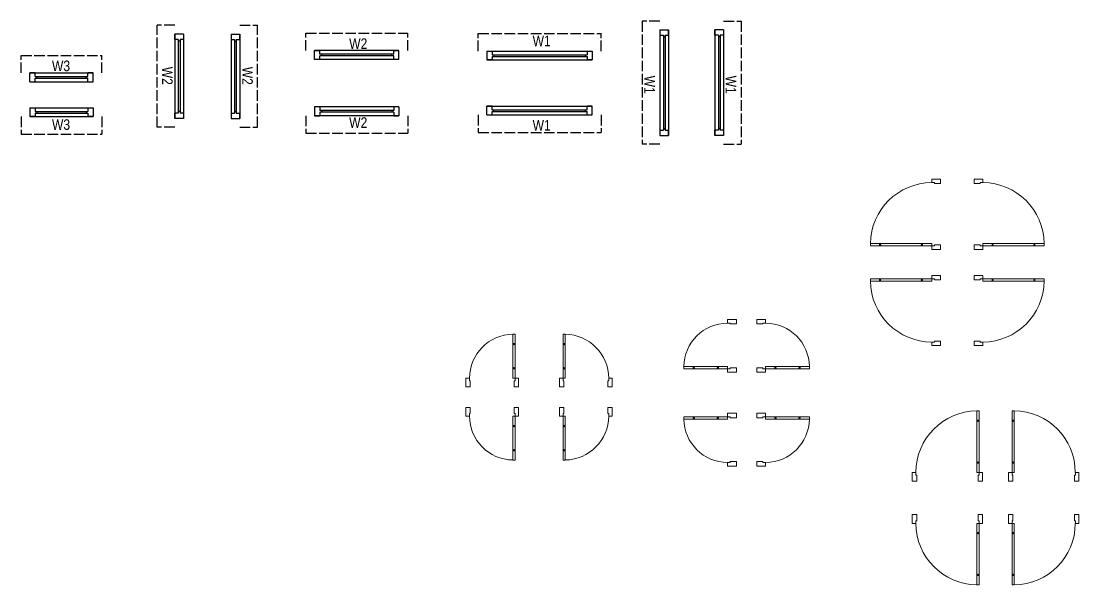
# Model space of a CAD drawing. Header units: inches. Extents: x -4010 to 92088, y -38563 to -1318.
# Drawn here: x 39748 to 40350, y -24289 to -23968 of the extents above; entities that cross this region are included whole.
import ezdxf

# ---------------------------------------------------------------- set-up
doc = ezdxf.new("R2010")
doc.units = ezdxf.units.IN
doc.header["$MEASUREMENT"] = 0
doc.linetypes.add('ACAD_ISO02W100', pattern=[15, 12, -3])
doc.layers.add('1-FOUNDATION DIM', color=31, linetype='Continuous', lineweight=5)
doc.layers.add('door', color=132, linetype='Continuous', lineweight=15)
for name, color, linetype in [('Brick wall', 3, 'Continuous'), ('SUN LIGHT', 8, 'ACAD_ISO02W100'), ('TEX', 7, 'Continuous'), ('WINDOOR', 7, 'Continuous')]:
    doc.layers.add(name, color=color, linetype=linetype)
doc.styles.get("Standard").update_dxf_attribs({"font": 'ARIALN.TTF'})

# ---------------------------------------------------------------- blocks, each defined once
blk = doc.blocks.new('W-1')
at = {"layer": 'WINDOOR'}
for p, q in [((-60, 0), (-60, -5)), ((-60, 0), (-57, 0)), ((-60, 0), (0, 0)), ((-57, 0), (-57, -2)), ((-3, 0), (-3, -2)), ((0, 0), (0, -5)), ((-57, -5), (-60, -5)), ((-60, -5), (0, -5)), ((-57, -2), (-3, -2)), ((-57, -3), (-57, -5)), ((-57, -3), (-3, -3)), ((-56, -2), (-56, -3)), ((-4, -2), (-4, -3)), ((-3, -3), (-3, -5)), ((0, -5), (-3, -5))]:
    blk.add_line(p, q, dxfattribs=at)
blk = doc.blocks.new("Windoo 4'")
at = {"layer": 'WINDOOR'}
for p, q in [((24, 5), (-24, 5)), ((-24, 5), (-24, 0)), ((24, 0), (-24, 0)), ((-24, 0), (-21, 0)), ((-21, 5), (-21, 3)), ((21, 3), (-21, 3)), ((21, 2), (-21, 2)), ((-21, 2), (-21, 0)), ((-20, 3), (-20, 2)), ((20, 3), (20, 2)), ((24, 5), (21, 5)), ((21, 5), (21, 3)), ((21, 2), (21, 0)), ((21, 0), (24, 0)), ((24, 5), (24, 0))]:
    blk.add_line(p, q, dxfattribs=at)
blk = doc.blocks.new('D40')
at = {"layer": 'door'}
for p, q in [((2, 5), (2, 39.97)), ((3.25, 39.97), (2, 39.97)), ((3.25, 5), (3.25, 39.97)), ((2.4, 33.97), (2, 33.97)), ((2.4, 33.97), (2.4, 34.72)), ((2.85, 34.72), (2.4, 34.72)), ((2.85, 33.97), (2.85, 34.72)), ((3.25, 33.97), (2.85, 33.97)), ((2, 11), (2.4, 11)), ((2.4, 10.25), (2.4, 11)), ((2.4, 10.25), (2.85, 10.25)), ((2.85, 10.25), (2.85, 11)), ((2.85, 11), (3.25, 11)), ((0, 0), (0, 5)), ((0, 5), (2, 5)), ((2.5, 0), (0, 0)), ((2, 5), (2, 3.5)), ((2, 5), (3.25, 5)), ((2, 3.5), (2.5, 3.5)), ((2.5, 3.5), (2.5, 0)), ((38, 3.5), (37.5, 3.5)), ((37.5, 3.5), (37.5, 0)), ((37.5, 0), (40, 0)), ((40, 5), (38, 5)), ((38, 5), (38, 3.5)), ((40, 0), (40, 5))]:
    blk.add_line(p, q, dxfattribs=at)
blk.add_arc((2.88, 4.86), 35.12, 0.23178, 89.39304, dxfattribs=at)
blk = doc.blocks.new('W-3FT')
at = {"layer": 'WINDOOR'}
for p, q in [((-36, 0), (-36, -5)), ((-36, 0), (-33, 0)), ((-36, 0), (0, 0)), ((-33, 0), (-33, -2)), ((-3, 0), (-3, -2)), ((0, 0), (0, -5)), ((-33, -5), (-36, -5)), ((-36, -5), (0, -5)), ((-33, -2), (-3, -2)), ((-33, -3), (-33, -5)), ((-33, -3), (-3, -3)), ((-32, -2), (-32, -3)), ((-4, -2), (-4, -3)), ((-3, -3), (-3, -5)), ((0, -5), (-3, -5))]:
    blk.add_line(p, q, dxfattribs=at)
blk = doc.blocks.new('D30')
at = {"layer": 'door'}
for p, q in [((2, 5), (2, 29.97)), ((3.25, 29.97), (2, 29.97)), ((2.4, 23.97), (2.4, 24.72)), ((2.85, 24.72), (2.4, 24.72)), ((2.85, 23.97), (2.85, 24.72)), ((3.25, 5), (3.25, 29.97)), ((2.4, 23.97), (2, 23.97)), ((3.25, 23.97), (2.85, 23.97)), ((2, 11), (2.4, 11)), ((2.4, 10.25), (2.4, 11)), ((2.4, 10.25), (2.85, 10.25)), ((2.85, 10.25), (2.85, 11)), ((2.85, 11), (3.25, 11)), ((0, 0), (0, 5)), ((0, 5), (2, 5)), ((2.5, 0), (0, 0)), ((2, 5), (2, 3.5)), ((2, 5), (3.25, 5)), ((2, 3.5), (2.5, 3.5)), ((2.5, 3.5), (2.5, 0)), ((28, 3.5), (27.5, 3.5)), ((27.5, 3.5), (27.5, 0)), ((27.5, 0), (30, 0)), ((30, 5), (28, 5)), ((28, 5), (28, 3.5)), ((30, 0), (30, 5))]:
    blk.add_line(p, q, dxfattribs=at)
blk.add_arc((2.89, 4.86), 25.11, 0.32038, 89.17273, dxfattribs=at)

msp = doc.modelspace()

# ---------------------------------------------------------------- linework, layer by layer
at = {"layer": 'SUN LIGHT', "linetype": 'ACAD_ISO02W100', "ltscale": 0.5}
for p, q in [((39825.247, -24028.597), (39825.247, -23970.597)), ((39835.247, -23970.597), (39825.247, -23970.597)), ((39872.274, -23970.597), (39882.274, -23970.597)), ((39882.274, -24028.597), (39882.274, -23970.597)), ((40111.454, -23968.252), (40101.454, -23968.252)), ((40101.454, -23968.252), (40101.454, -24038.252)), ((40147.748, -23968.252), (40157.748, -23968.252)), ((40157.748, -23968.252), (40157.748, -24038.252)), ((39909.901, -23985.039), (39909.901, -23975.039)), ((39909.901, -23975.039), (39967.901, -23975.039)), ((39967.901, -23985.039), (39967.901, -23975.039)), ((40007.998, -23985.337), (40007.998, -23975.337)), ((40007.998, -23975.337), (40077.998, -23975.337)), ((40077.998, -23985.337), (40077.998, -23975.337)), ((39747.795, -23997.704), (39747.795, -23987.704)), ((39747.795, -23987.704), (39793.795, -23987.704)), ((39793.795, -23997.704), (39793.795, -23987.704)), ((40007.998, -24021.63), (40007.998, -24031.63)), ((40077.998, -24021.63), (40077.998, -24031.63)), ((39747.795, -24022.584), (39747.795, -24032.584)), ((39793.795, -24022.584), (39793.795, -24032.584)), ((39909.901, -24022.065), (39909.901, -24032.065)), ((39967.901, -24022.065), (39967.901, -24032.065)), ((39747.795, -24032.584), (39793.795, -24032.584)), ((39835.247, -24028.597), (39825.247, -24028.597)), ((39872.274, -24028.597), (39882.274, -24028.597)), ((39909.901, -24032.065), (39967.901, -24032.065)), ((40007.998, -24031.63), (40077.998, -24031.63)), ((40111.454, -24038.252), (40101.454, -24038.252)), ((40147.748, -24038.252), (40157.748, -24038.252))]:
    msp.add_line(p, q, dxfattribs=at)

# ---------------------------------------------------------------- block references
at = {"layer": '1-FOUNDATION DIM'}
for name, p, rotation in [('D40', (40271.301, -24098.113), 90), ('D40', (40290.311, -24112.919), 270), ('D30', (40155.047, -24168.103), 90), ('D30', (40031.026, -24188.041), 180), ('D30', (40166.65, -24191.431), 270), ('D40', (40295.196, -24249.082), 180)]:
    msp.add_blockref(name, p, dxfattribs=dict(at, rotation=rotation))
at = {"layer": '1-FOUNDATION DIM', "xscale": -1}
for name, p, rotation in [('D40', (40290.311, -24098.113), 270), ('D40', (40271.301, -24112.919), 90), ('D30', (40166.65, -24168.103), 270), ('D30', (40054.355, -24188.041), 180), ('D30', (40155.047, -24191.431), 90), ('D40', (40310.002, -24249.082), 180)]:
    msp.add_blockref(name, p, dxfattribs=dict(at, rotation=rotation))
for name, p in [('D30', (40031.026, -24176.437)), ('D40', (40295.196, -24230.072))]:
    msp.add_blockref(name, p, dxfattribs=at)
at = {"layer": '1-FOUNDATION DIM'}
for name, p in [('D30', (40054.355, -24176.437)), ('D40', (40310.002, -24230.072))]:
    msp.add_blockref(name, p, dxfattribs=at)
at = {"layer": 'Brick wall', "xscale": -1}
for name, p, rotation in [("Windoo 4'", (39835.247, -23999.597), 270), ("Windoo 4'", (39938.901, -23985.039), 180), ('W-3FT', (39788.795, -24002.704), 180)]:
    msp.add_blockref(name, p, dxfattribs=dict(at, rotation=rotation))
at = {"layer": 'Brick wall', "rotation": 90}
msp.add_blockref("Windoo 4'", (39872.274, -23999.597), dxfattribs=at)
at = {"layer": 'Brick wall'}
for name, p in [('W-3FT', (39788.795, -24017.584)), ("Windoo 4'", (39938.901, -24022.065))]:
    msp.add_blockref(name, p, dxfattribs=at)
at = {"layer": 'WINDOOR', "ltscale": 10, "xscale": -1}
for p, rotation in [((40111.454, -24033.252), 90), ((40072.998, -24021.63), 180)]:
    msp.add_blockref('W-1', p, dxfattribs=dict(at, rotation=rotation))
at = {"layer": 'WINDOOR', "ltscale": 10, "rotation": 270}
msp.add_blockref('W-1', (40147.748, -24033.252), dxfattribs=at)
at = {"layer": 'WINDOOR', "ltscale": 10}
msp.add_blockref('W-1', (40072.998, -23985.337), dxfattribs=at)

# ---------------------------------------------------------------- texts
at = {"layer": 'TEX', "linetype": 'ByBlock', "char_height": 6, "width": 18.77154}
for s, insert, attachment_point in [('W2', (39934.556, -23978.064), 1), ('{\\fArial Narrow|b0|i0|c0|p34;W1}', (40039.009, -23976.486), 1), ('W3', (39765.338, -23990.703), 1), ('W3', (39765.338, -24024.111), 1), ('W2', (39934.556, -24022.963), 1), ('{\\fArial Narrow|b0|i0|c0|p34;W1}', (40039.009, -24030.482), 7)]:
    msp.add_mtext(s, dxfattribs=dict(at, insert=insert, attachment_point=attachment_point))
at = {"layer": 'TEX', "linetype": 'ByBlock', "char_height": 6, "width": 18.77154, "attachment_point": 7, "rotation": 270}
for s, insert in [('W2', (39828.002, -23994.201)), ('W2', (39873.637, -23994.201)), ('{\\fArial Narrow|b0|i0|c0|p34;W1}', (40102.603, -23999.262)), ('{\\fArial Narrow|b0|i0|c0|p34;W1}', (40148.897, -23999.262))]:
    msp.add_mtext(s, dxfattribs=dict(at, insert=insert))

doc.saveas('drawing.dxf')
